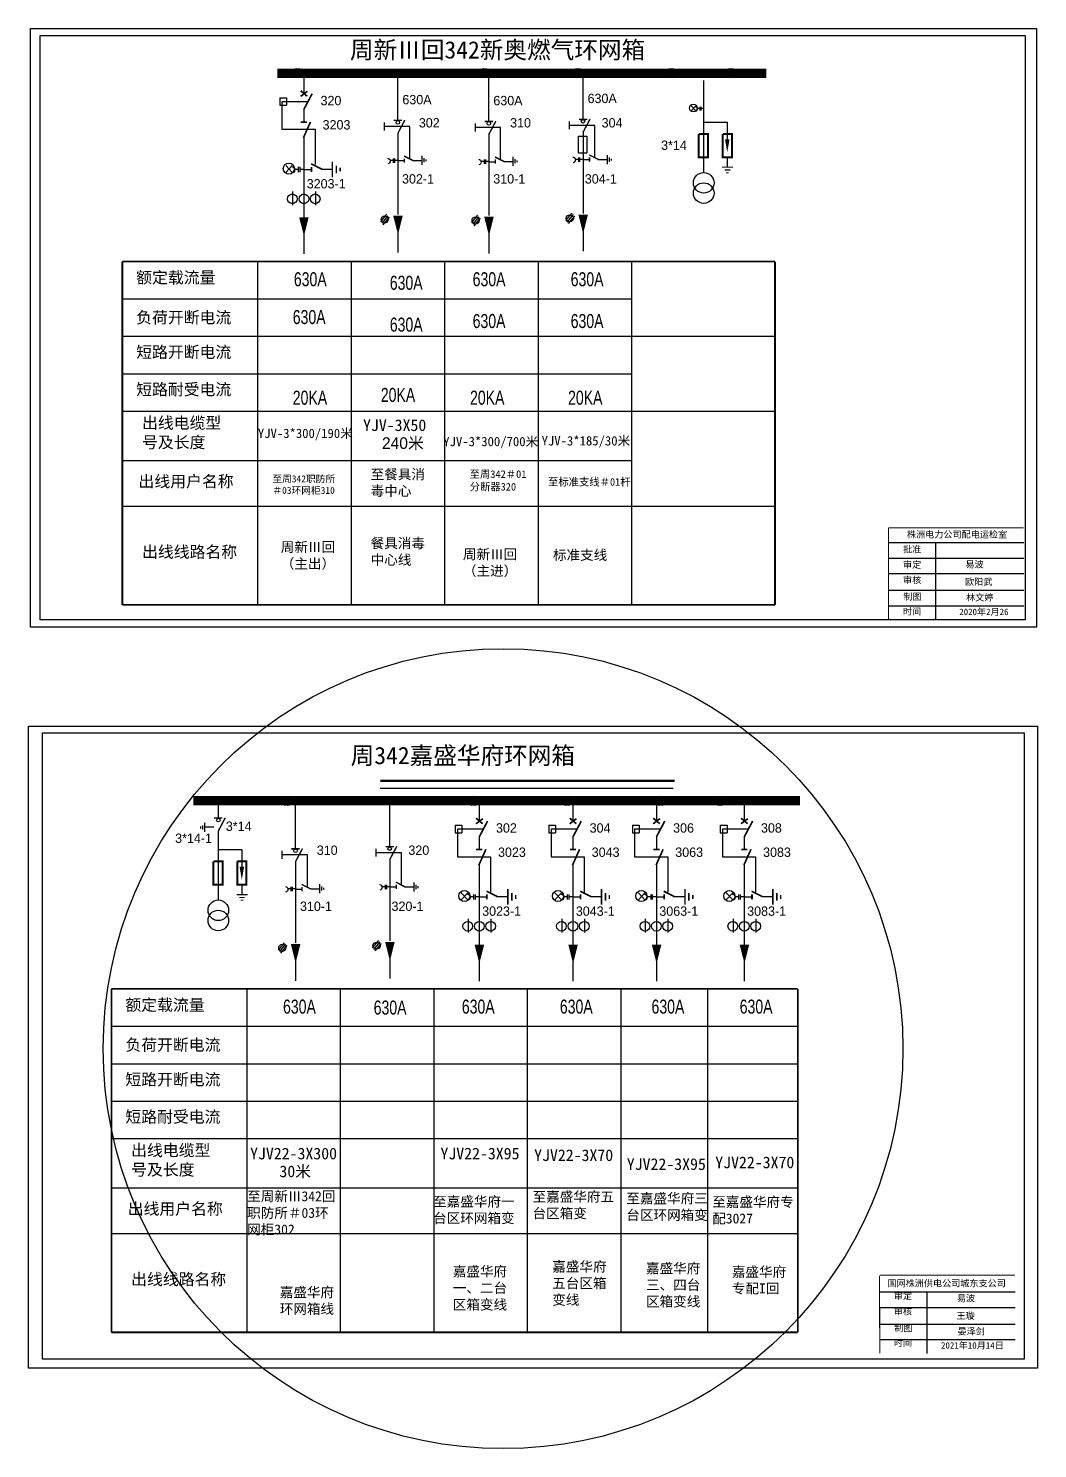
# Model space of a CAD drawing. Extents: x 21 to 683, y -296 to -23.
# Drawn here: x 193.2 to 363, y -288.5 to -49.7 of the extents above; entities that cross this region are included whole.
import ezdxf

# ---------------------------------------------------------------- set-up
doc = ezdxf.new("R2010")
doc.units = 0
doc.header["$LTSCALE"] = 0.774411
doc.linetypes.add('ACAD_ISO02W100', pattern=[15, 12, -3])
doc.layers.get('0').update_dxf_attribs({"linetype": 'CONTINUOUS'})
doc.layers.add('1', color=7, linetype='CONTINUOUS')
doc.styles.add('hztxt_txtstyle_0.00_0_0', font='')
doc.styles.add('hztxt_txtstyle_1.57_0_0', font='', dxfattribs={"height": 1.57248, "bigfont": 'hztxt.shx'})
doc.styles.add('hztxt_txtstyle_2.36_0_0', font='', dxfattribs={"height": 2.35872, "bigfont": 'hztxt.shx'})
doc.styles.get('hztxt_txtstyle_0.00_0_0').set_extended_font_data('SimSun')
doc.styles.get('hztxt_txtstyle_1.57_0_0').set_extended_font_data('hztxt')
doc.styles.get('hztxt_txtstyle_2.36_0_0').set_extended_font_data('hztxt')

# ---------------------------------------------------------------- blocks, each defined once
blk = doc.blocks.new('JD')
for points in [[(-2, 0.2), (-2, -0.2), (2, 0.2), (2, -0.2)], [(1, -1.2), (1, -0.8), (-1, -1.2), (-1, -0.8)], [(-0.5, -1.8), (-0.5, -2.2), (0.5, -1.8), (0.5, -2.2)]]:
    blk.add_trace(points)

msp = doc.modelspace()

# ---------------------------------------------------------------- linework, layer by layer
for p, q in [((239.54, -57.2), (239.54, -60.67)), ((255.32, -57.83), (255.32, -65.11)), ((270.62, -58), (270.62, -65.28)), ((286.47, -57.64), (286.47, -64.92)), ((306.79, -58.43), (306.79, -73.98)), ((235.51, -61.33), (235.51, -62.59)), ((235.51, -61.33), (236.64, -61.33)), ((240.1, -61.98), (235.87, -61.98)), ((235.87, -61.98), (235.87, -66.63)), ((236.64, -61.33), (236.64, -62.59)), ((235.51, -62.59), (236.64, -62.59)), ((239.54, -63.25), (239.54, -65.37)), ((235.87, -66.63), (241.46, -66.63)), ((241.46, -66.63), (241.46, -72.57)), ((306.77, -65.42), (310.78, -65.42)), ((310.78, -65.42), (310.78, -68.35)), ((239.54, -67.71), (239.54, -81.51)), ((255.36, -67.26), (255.36, -80.95)), ((270.67, -67.42), (270.67, -81.12)), ((286.52, -67.06), (286.52, -80.76)), ((310.78, -71.42), (310.78, -72.94)), ((239.54, -73.38), (240.84, -73.38)), ((242.55, -73.34), (244.33, -73.34)), ((255.36, -71.9), (256.45, -71.9)), ((257.87, -71.87), (259.36, -71.87)), ((270.67, -72.07), (271.76, -72.07)), ((273.18, -72.04), (274.66, -72.04)), ((286.52, -71.71), (287.61, -71.71)), ((289.03, -71.68), (290.51, -71.68)), ((237.66, -77.06), (237.66, -79.37)), ((241.5, -77.06), (241.5, -79.37)), ((253.47, -80.92), (252.42, -82.17)), ((253.7, -81.16), (252.65, -82.41)), ((268.77, -81.09), (267.73, -82.33)), ((284.62, -80.73), (283.58, -81.97)), ((284.85, -80.97), (283.81, -82.22)), ((239.55, -83.37), (239.55, -87.57)), ((253.9, -81.42), (252.86, -82.67)), ((255.36, -81.75), (255.36, -87.32)), ((269, -81.33), (267.96, -82.58)), ((269.21, -81.59), (268.16, -82.84)), ((270.66, -81.91), (270.66, -87.49)), ((285.06, -81.23), (284.02, -82.48)), ((286.52, -81.55), (286.52, -87.13)), ((231.78, -88.86), (231.78, -146.61)), ((231.78, -88.86), (231.78, -146.61)), ((247.51, -88.86), (247.51, -146.61)), ((263.23, -88.86), (263.23, -146.61)), ((278.96, -88.86), (278.96, -107.74)), ((294.68, -88.86), (294.68, -146.61)), ((278.96, -107.74), (278.96, -146.61)), ((225.13, -180.24), (225.13, -182.44)), ((238.1, -180.32), (238.1, -187.6)), ((253.96, -179.96), (253.96, -187.24)), ((269.05, -179.52), (269.05, -182.99)), ((284.81, -179.52), (284.81, -182.99)), ((298.85, -179.52), (298.85, -182.99)), ((313.63, -179.52), (313.63, -182.99)), ((265.02, -183.65), (265.02, -184.91)), ((265.02, -183.65), (266.15, -183.65)), ((266.15, -183.65), (266.15, -184.91)), ((280.78, -183.65), (280.78, -184.91)), ((280.78, -183.65), (281.91, -183.65)), ((281.91, -183.65), (281.91, -184.91)), ((294.83, -183.65), (294.83, -184.91)), ((294.83, -183.65), (295.96, -183.65)), ((295.96, -183.65), (295.96, -184.91)), ((309.61, -183.65), (309.61, -184.91)), ((309.61, -183.65), (310.74, -183.65)), ((310.74, -183.65), (310.74, -184.91)), ((224.42, -183.99), (222.94, -183.99)), ((225.13, -184.63), (225.13, -196.3)), ((265.02, -184.91), (266.15, -184.91)), ((269.62, -184.31), (265.38, -184.31)), ((265.38, -184.31), (265.38, -188.95)), ((269.05, -185.57), (269.05, -187.69)), ((280.78, -184.91), (281.91, -184.91)), ((285.37, -184.31), (281.14, -184.31)), ((281.14, -184.31), (281.14, -188.95)), ((284.81, -185.57), (284.81, -187.69)), ((294.83, -184.91), (295.96, -184.91)), ((299.42, -184.31), (295.19, -184.31)), ((295.19, -184.31), (295.19, -188.95)), ((298.85, -185.57), (298.85, -187.69)), ((309.61, -184.91), (310.74, -184.91)), ((314.2, -184.31), (309.97, -184.31)), ((309.97, -184.31), (309.97, -188.95)), ((313.63, -185.57), (313.63, -187.69)), ((225.11, -187.74), (229.12, -187.74)), ((229.12, -187.74), (229.12, -190.67)), ((238.15, -189.74), (238.15, -203.44)), ((254, -189.38), (254, -203.08)), ((265.38, -188.95), (270.97, -188.95)), ((269.05, -190.03), (269.05, -203.84)), ((270.97, -188.95), (270.97, -194.89)), ((281.14, -188.95), (286.72, -188.95)), ((284.81, -190.03), (284.81, -203.84)), ((286.72, -188.95), (286.72, -194.89)), ((295.19, -188.95), (300.77, -188.95)), ((298.85, -190.03), (298.85, -203.84)), ((300.77, -188.95), (300.77, -194.89)), ((309.97, -188.95), (315.55, -188.95)), ((313.63, -190.03), (313.63, -203.84)), ((315.55, -188.95), (315.55, -194.89)), ((229.12, -193.74), (229.12, -195.26)), ((238.15, -194.39), (239.24, -194.39)), ((240.66, -194.36), (242.14, -194.36)), ((254, -194.03), (255.09, -194.03)), ((256.51, -194), (258, -194)), ((269.05, -195.7), (270.36, -195.7)), ((272.06, -195.66), (273.84, -195.66)), ((284.81, -195.7), (286.11, -195.7)), ((287.82, -195.66), (289.6, -195.66)), ((298.85, -195.7), (300.16, -195.7)), ((301.86, -195.66), (303.64, -195.66)), ((313.63, -195.7), (314.94, -195.7)), ((316.64, -195.66), (318.42, -195.66)), ((267.17, -199.38), (267.17, -201.69)), ((271.01, -199.38), (271.01, -201.69)), ((282.93, -199.38), (282.93, -201.69)), ((286.77, -199.38), (286.77, -201.69)), ((296.98, -199.38), (296.98, -201.69)), ((300.81, -199.38), (300.81, -201.69)), ((311.76, -199.38), (311.76, -201.69)), ((315.59, -199.38), (315.59, -201.69)), ((236.25, -203.41), (235.21, -204.65)), ((236.48, -203.65), (235.44, -204.9)), ((236.69, -203.91), (235.65, -205.16)), ((238.15, -204.23), (238.15, -209.81)), ((252.1, -203.05), (251.06, -204.29)), ((252.34, -203.29), (251.29, -204.54)), ((252.54, -203.55), (251.5, -204.8)), ((254, -203.87), (254, -209.45)), ((269.06, -205.69), (269.06, -209.89)), ((284.81, -205.69), (284.81, -209.89)), ((298.86, -205.69), (298.86, -209.89)), ((313.64, -205.69), (313.64, -209.89)), ((229.96, -211.18), (229.96, -268.93)), ((229.96, -211.18), (229.96, -268.93)), ((245.68, -211.18), (245.68, -268.93)), ((261.41, -211.18), (261.41, -268.93)), ((277.13, -211.18), (277.13, -230.06)), ((292.86, -211.18), (292.86, -268.93)), ((307.45, -211.18), (307.45, -268.93)), ((277.13, -230.06), (277.13, -268.93))]:
    msp.add_line(p, q)
at = {"linetype": 'Continuous'}
for p, q in [((304.71, -62.7), (305.47, -63.51)), ((305.47, -62.7), (304.71, -63.51)), ((259.4, -71.1), (259.4, -72.59)), ((259.74, -71.49), (259.74, -72.18)), ((274.7, -71.27), (274.7, -72.76)), ((290.55, -70.99), (290.55, -72.49)), ((290.9, -71.38), (290.9, -72.07)), ((291.25, -71.58), (291.25, -71.9)), ((237.61, -72.73), (236.53, -73.9)), ((236.53, -72.73), (237.61, -73.9)), ((260.09, -71.68), (260.09, -72)), ((275.05, -71.65), (275.05, -72.34)), ((275.39, -71.85), (275.39, -72.17)), ((209.02, -95.15), (294.55, -95.15)), ((209.02, -101.44), (318.8, -101.44)), ((209.02, -107.73), (294.65, -107.73)), ((209.02, -114.02), (318.8, -114.02)), ((209.02, -122.31), (294.55, -122.31)), ((209.02, -129.98), (318.8, -129.98)), ((337.9, -136.14), (360.65, -136.14)), ((345.8, -136.14), (345.8, -149.07)), ((337.9, -138.73), (360.65, -138.73)), ((337.9, -141.32), (360.65, -141.32)), ((337.9, -144.15), (360.65, -144.15)), ((337.9, -146.74), (360.65, -146.74)), ((222.21, -184.18), (222.21, -183.86)), ((222.56, -184.38), (222.56, -183.69)), ((222.9, -184.76), (222.9, -183.27)), ((258.04, -193.31), (258.04, -194.81)), ((242.18, -193.59), (242.18, -195.08)), ((242.53, -193.97), (242.53, -194.66)), ((242.88, -194.17), (242.88, -194.49)), ((258.38, -193.7), (258.38, -194.39)), ((258.73, -193.9), (258.73, -194.22)), ((267.12, -195.05), (266.04, -196.22)), ((266.04, -195.05), (267.12, -196.22)), ((282.88, -195.05), (281.79, -196.22)), ((281.79, -195.05), (282.88, -196.22)), ((296.93, -195.05), (295.84, -196.22)), ((295.84, -195.05), (296.93, -196.22)), ((311.71, -195.05), (310.62, -196.22)), ((310.62, -195.05), (311.71, -196.22)), ((207.19, -217.47), (322.64, -217.47)), ((207.19, -223.76), (322.64, -223.76)), ((207.19, -230.05), (322.64, -230.05)), ((207.19, -236.34), (322.64, -236.34)), ((207.19, -244.63), (322.64, -244.63)), ((207.19, -252.3), (322.64, -252.3)), ((336.46, -262.15), (359.21, -262.15)), ((344.36, -262.21), (344.35, -272.48)), ((336.46, -264.74), (359.21, -264.74)), ((336.46, -267.56), (359.21, -267.56)), ((336.46, -270.15), (359.21, -270.15))]:
    msp.add_line(p, q, dxfattribs=at)
for points in [[(193.57, -49.66), (362.82, -49.66), (362.82, -150.36), (193.57, -150.36)], [(195.2, -50.84), (360.89, -50.84), (360.89, -149.11), (195.2, -149.11)], [(285.77, -67.78), (287.18, -67.78), (287.18, -70.63), (285.77, -70.63)]]:
    msp.add_lwpolyline(points, close=True, dxfattribs=at)
for points, const_width in [([(235.07, -57.2), (317.37, -57.2)], 1.57), ([(239, -61.1), (240.15, -60.23)], 0.283), ([(239.01, -60.15), (240.12, -61.07)], 0.283), ([(239.54, -63.32), (240.95, -60.64)], 0.283), ([(239.03, -65.44), (240.08, -65.44)], 0.283), ([(239.48, -68.05), (240.67, -65.38)], 0.283), ([(254.67, -65.14), (256.06, -65.14)], 0.236), ([(255.36, -67.32), (256.54, -65.08)], 0.236), ([(269.97, -65.31), (271.36, -65.31)], 0.236), ([(270.67, -67.48), (271.85, -65.25)], 0.236), ([(285.83, -64.95), (287.22, -64.95)], 0.236), ([(286.52, -67.12), (287.7, -64.89)], 0.236), ([(305.99, -67.42), (305.99, -71.33), (307.55, -71.33), (307.55, -67.42), (306.04, -67.42)], 0.33), ([(310, -67.42), (310, -71.33), (311.56, -71.33), (311.56, -67.42), (310.05, -67.42)], 0.33), ([(256.39, -71.11), (257.97, -71.9)], 0.236), ([(256.45, -71.54), (256.45, -72.26)], 0.236), ([(271.7, -71.28), (273.27, -72.07)], 0.236), ([(271.76, -71.7), (271.76, -72.43)], 0.236), ([(287.55, -70.92), (289.12, -71.71)], 0.236), ([(287.61, -71.34), (287.61, -72.07)], 0.236), ([(240.77, -72.43), (242.66, -73.38)], 0.283), ([(240.84, -72.94), (240.84, -73.81)], 0.283), ([(252.4, -176.2), (301.93, -176.2)], 0.393), ([(220.99, -179.52), (323.03, -179.52)], 1.57), ([(224.46, -182.46), (225.85, -182.46)], 0.236), ([(225.16, -184.63), (226.34, -182.4)], 0.236), ([(268.51, -183.42), (269.66, -182.55)], 0.283), ([(268.52, -182.47), (269.63, -183.4)], 0.283), ([(269.05, -185.64), (270.46, -182.96)], 0.283), ([(284.27, -183.42), (285.42, -182.55)], 0.283), ([(284.28, -182.47), (285.39, -183.4)], 0.283), ([(284.81, -185.64), (286.22, -182.96)], 0.283), ([(298.31, -183.42), (299.46, -182.55)], 0.283), ([(298.32, -182.47), (299.43, -183.4)], 0.283), ([(298.85, -185.64), (300.27, -182.96)], 0.283), ([(313.09, -183.42), (314.24, -182.55)], 0.283), ([(313.1, -182.47), (314.21, -183.4)], 0.283), ([(313.63, -185.64), (315.05, -182.96)], 0.283), ([(237.46, -187.63), (238.85, -187.63)], 0.236), ([(238.15, -189.8), (239.33, -187.57)], 0.236), ([(253.31, -187.27), (254.7, -187.27)], 0.236), ([(254, -189.44), (255.18, -187.21)], 0.236), ([(268.54, -187.76), (269.59, -187.76)], 0.283), ([(268.99, -190.37), (270.18, -187.7)], 0.283), ([(284.3, -187.76), (285.35, -187.76)], 0.283), ([(284.75, -190.37), (285.94, -187.7)], 0.283), ([(298.35, -187.76), (299.39, -187.76)], 0.283), ([(298.8, -190.37), (299.99, -187.7)], 0.283), ([(313.13, -187.76), (314.17, -187.76)], 0.283), ([(313.58, -190.37), (314.77, -187.7)], 0.283), ([(224.33, -189.74), (224.33, -193.65), (225.89, -193.65), (225.89, -189.74), (224.38, -189.74)], 0.33), ([(228.34, -189.74), (228.34, -193.65), (229.9, -193.65), (229.9, -189.74), (228.39, -189.74)], 0.33), ([(255.03, -193.24), (256.6, -194.03)], 0.236), ([(239.18, -193.6), (240.75, -194.39)], 0.236), ([(239.24, -194.02), (239.24, -194.75)], 0.236), ([(255.09, -193.66), (255.09, -194.39)], 0.236), ([(270.28, -194.75), (272.17, -195.7)], 0.283), ([(270.36, -195.26), (270.36, -196.13)], 0.283), ([(286.04, -194.75), (287.93, -195.7)], 0.283), ([(286.11, -195.26), (286.11, -196.13)], 0.283), ([(300.09, -194.75), (301.97, -195.7)], 0.283), ([(300.16, -195.26), (300.16, -196.13)], 0.283), ([(314.87, -194.75), (316.75, -195.7)], 0.283), ([(314.94, -195.26), (314.94, -196.13)], 0.283)]:
    msp.add_lwpolyline(points, dxfattribs=dict(const_width=const_width))
for points in [[(253.04, -65.5), (253.04, -66.81)], [(268.35, -65.66), (268.35, -66.98)], [(284.2, -65.31), (284.2, -66.62)], [(254.57, -71.56), (254.57, -72.27)], [(254.79, -71.56), (254.79, -72.27)], [(285.73, -71.36), (285.73, -72.08)], [(285.95, -71.36), (285.95, -72.08)], [(238.59, -73.36), (237.99, -73.36)], [(238.59, -72.96), (238.59, -73.82)], [(238.85, -72.96), (238.85, -73.82)], [(239.54, -73.36), (238.85, -73.36)], [(254.57, -71.89), (254.08, -71.89)], [(255.36, -71.89), (254.79, -71.89)], [(269.87, -72.05), (269.38, -72.05)], [(269.87, -71.72), (269.87, -72.44)], [(270.09, -71.72), (270.09, -72.44)], [(270.67, -72.05), (270.09, -72.05)], [(285.73, -71.69), (285.23, -71.69)], [(286.52, -71.69), (285.95, -71.69)], [(252.4, -177.41), (301.69, -177.41)], [(235.83, -187.98), (235.83, -189.3)], [(251.68, -187.63), (251.68, -188.94)], [(237.36, -194.37), (236.86, -194.37)], [(237.36, -194.04), (237.36, -194.76)], [(237.58, -194.04), (237.58, -194.76)], [(238.15, -194.37), (237.58, -194.37)], [(253.21, -194.01), (252.71, -194.01)], [(253.21, -193.68), (253.21, -194.4)], [(253.43, -193.68), (253.43, -194.4)], [(254, -194.01), (253.43, -194.01)], [(268.1, -195.68), (267.5, -195.68)], [(268.1, -195.28), (268.1, -196.15)], [(268.36, -195.28), (268.36, -196.15)], [(269.05, -195.68), (268.36, -195.68)], [(283.85, -195.68), (283.26, -195.68)], [(283.85, -195.28), (283.85, -196.15)], [(284.12, -195.28), (284.12, -196.15)], [(284.8, -195.68), (284.12, -195.68)], [(297.9, -195.68), (297.31, -195.68)], [(297.9, -195.28), (297.9, -196.15)], [(298.17, -195.28), (298.17, -196.15)], [(298.85, -195.68), (298.17, -195.68)], [(312.68, -195.68), (312.09, -195.68)], [(312.68, -195.28), (312.68, -196.15)], [(312.95, -195.28), (312.95, -196.15)], [(313.63, -195.68), (312.95, -195.68)]]:
    msp.add_lwpolyline(points)
at = {"linetype": 'ACAD_ISO02W100'}
for points in [[(257.36, -71.53), (257.36, -66.16), (253.04, -66.16)], [(272.66, -71.7), (272.66, -66.32), (268.35, -66.32)], [(288.51, -71.34), (288.51, -65.96), (284.2, -65.96)], [(240.14, -194.02), (240.14, -188.64), (235.83, -188.64)], [(255.99, -193.66), (255.99, -188.28), (251.68, -188.28)]]:
    msp.add_lwpolyline(points, dxfattribs=at)
for points, format in [([(310.78, -68.3, 0.771, 0, 0), (310.78, -70.5, 0, 0, 0)], "xyseb"), ([(253.65, -71.48, -0.877934), (253.67, -72.44)], "xyb"), ([(284.81, -71.29, -0.877934), (284.83, -72.25)], "xyb"), ([(237.48, -72.88, -0.877934), (237.5, -74.02)], "xyb"), ([(268.95, -71.65, -0.877934), (268.97, -72.61)], "xyb"), ([(239.57, -81.41, 1.61, 0, 0), (239.57, -84.6, 0, 0, 0)], "xyseb"), ([(255.39, -81.16, 1.61, 0, 0), (255.39, -84.35, 0, 0, 0)], "xyseb"), ([(270.69, -81.32, 1.61, 0, 0), (270.69, -84.52, 0, 0, 0)], "xyseb"), ([(286.54, -80.96, 1.61, 0, 0), (286.54, -84.16, 0, 0, 0)], "xyseb"), ([(229.12, -190.62, 0.771, 0, 0), (229.12, -192.82, 0, 0, 0)], "xyseb"), ([(236.44, -193.97, -0.877934), (236.46, -194.93)], "xyb"), ([(252.29, -193.61, -0.877934), (252.31, -194.57)], "xyb"), ([(266.99, -195.2, -0.877934), (267.02, -196.34)], "xyb"), ([(282.75, -195.2, -0.877934), (282.77, -196.34)], "xyb"), ([(296.8, -195.2, -0.877934), (296.82, -196.34)], "xyb"), ([(311.58, -195.2, -0.877934), (311.6, -196.34)], "xyb"), ([(238.17, -203.64, 1.61, 0, 0), (238.17, -206.84, 0, 0, 0)], "xyseb"), ([(254.03, -203.28, 1.61, 0, 0), (254.03, -206.48, 0, 0, 0)], "xyseb"), ([(269.08, -203.73, 1.61, 0, 0), (269.08, -206.92, 0, 0, 0)], "xyseb"), ([(284.84, -203.73, 1.61, 0, 0), (284.84, -206.92, 0, 0, 0)], "xyseb"), ([(298.89, -203.73, 1.61, 0, 0), (298.89, -206.92, 0, 0, 0)], "xyseb"), ([(313.67, -203.73, 1.61, 0, 0), (313.67, -206.92, 0, 0, 0)], "xyseb")]:
    msp.add_lwpolyline(points, format=format)
at = {"linetype": 'Continuous'}
for points, const_width in [([(231.78, -88.86), (209.02, -88.86)], 0.302), ([(209.02, -88.86), (209.02, -146.61)], 0.302), ([(318.8, -88.86), (231.78, -88.86)], 0.302), ([(318.8, -146.61), (318.8, -88.86)], 0.302), ([(337.9, -133.66), (337.89, -149.03)], 0.182), ([(337.9, -133.66), (360.65, -133.66)], 0.182), ([(209.02, -146.61), (318.8, -146.61)], 0.302), ([(229.96, -211.18), (207.19, -211.18)], 0.302), ([(207.19, -211.18), (207.19, -268.93)], 0.302), ([(322.64, -211.18), (229.96, -211.18)], 0.302), ([(322.64, -268.93), (322.64, -211.18)], 0.302), ([(336.39, -259.4), (336.44, -272.44)], 0.182), ([(336.46, -259.31), (359.21, -259.31)], 0.182), ([(207.19, -268.93), (322.64, -268.93)], 0.302)]:
    msp.add_lwpolyline(points, dxfattribs=dict(at, const_width=const_width))
at = {"color": 0, "linetype": 'Continuous'}
for points in [[(193.22, -166.99), (362.99, -166.99), (362.99, -274.98), (193.22, -274.98)], [(195.6, -168.14), (360.75, -168.14), (360.75, -273.42), (195.6, -273.42)]]:
    msp.add_lwpolyline(points, close=True, dxfattribs=at)
for centre, radius in [((238.23, -57.21), 0.783), ((238.72, -57.21), 0.783), ((269.68, -57.21), 0.783), ((270.16, -57.21), 0.783), ((285.4, -57.21), 0.783), ((285.89, -57.21), 0.783), ((301.13, -57.21), 0.783), ((301.61, -57.21), 0.783), ((311.13, -57.21), 0.783), ((311.62, -57.21), 0.783), ((255.36, -65.47), 0.302), ((270.67, -65.64), 0.302), ((286.52, -65.28), 0.302), ((306.82, -75.63), 1.73), ((306.82, -77.36), 1.73), ((237.62, -78.32), 0.817), ((239.56, -78.32), 0.817), ((241.46, -78.32), 0.817), ((253.14, -81.8), 0.596), ((284.29, -81.6), 0.596), ((268.44, -81.96), 0.596), ((236.41, -179.53), 0.783), ((236.89, -179.53), 0.783), ((267.86, -179.53), 0.783), ((268.34, -179.53), 0.783), ((283.58, -179.53), 0.783), ((284.07, -179.53), 0.783), ((299.31, -179.53), 0.783), ((299.79, -179.53), 0.783), ((309.31, -179.53), 0.783), ((309.8, -179.53), 0.783), ((225.16, -182.79), 0.302), ((238.15, -187.96), 0.302), ((254, -187.6), 0.302), ((225.16, -197.96), 1.73), ((225.16, -199.68), 1.73), ((267.13, -200.64), 0.817), ((269.07, -200.64), 0.817), ((270.97, -200.64), 0.817), ((282.89, -200.64), 0.817), ((284.83, -200.64), 0.817), ((286.72, -200.64), 0.817), ((296.94, -200.64), 0.817), ((298.87, -200.64), 0.817), ((300.77, -200.64), 0.817), ((311.72, -200.64), 0.817), ((313.65, -200.64), 0.817), ((315.55, -200.64), 0.817), ((235.92, -204.28), 0.596), ((251.78, -203.92), 0.596)]:
    msp.add_circle(centre, radius)
at = {"linetype": 'Continuous'}
for centre, radius in [((305.06, -63.05), 0.653), ((237.03, -73.23), 0.933), ((266.54, -195.55), 0.933), ((282.3, -195.55), 0.933), ((296.34, -195.55), 0.933), ((311.12, -195.55), 0.933)]:
    msp.add_circle(centre, radius, dxfattribs=at)
at = {"color": 1, "linetype": 'Continuous'}
msp.add_circle((273.07, -221.23), 67.26, dxfattribs=at)
at = {"layer": '1'}
for points in [[(305.37, -62.79, -0.877934), (305.39, -63.59)], [(305.38, -62.8, -0.877934), (305.39, -63.6)], [(237.48, -72.86, -0.877934), (237.5, -74.01)], [(266.99, -195.18, -0.877934), (267.01, -196.33)], [(282.75, -195.18, -0.877934), (282.77, -196.33)], [(296.79, -195.18, -0.877934), (296.82, -196.33)], [(311.57, -195.18, -0.877934), (311.6, -196.33)]]:
    msp.add_lwpolyline(points, format="xyb", dxfattribs=at)
for points in [[(306.15, -63.14), (305.73, -63.14)], [(306.15, -62.86), (306.15, -63.46)], [(306.33, -62.86), (306.33, -63.46)], [(306.81, -63.14), (306.33, -63.14)]]:
    msp.add_lwpolyline(points, dxfattribs=at)

# ---------------------------------------------------------------- block references
at = {"xscale": 0.6604415997862816, "yscale": 0.6604415997862816, "zscale": 0.6604416, "rotation": 90}
for p in [(244.35, -73.39), (273.86, -195.71), (289.62, -195.71), (303.67, -195.71), (318.45, -195.71)]:
    msp.add_blockref('JD', p, dxfattribs=at)
at = {"xscale": 0.4623091199900955, "yscale": 0.4623091202229261, "zscale": 0.4623091199999998}
for p in [(310.81, -73.01), (229.15, -195.33)]:
    msp.add_blockref('JD', p, dxfattribs=at)

# ---------------------------------------------------------------- texts
at = {"style": 'hztxt_txtstyle_1.57_0_0'}
for s, p in [('320', (242.36, -62.58)), ('630A', (256.13, -62.42)), ('630A', (271.43, -62.58)), ('630A', (287.28, -62.22)), ('3203', (242.71, -66.66)), ('302', (258.9, -66.32)), ('310', (274.25, -66.32)), ('304', (289.65, -66.32)), ('3*14', (299.65, -70.09)), ('3203-1', (240.04, -76.57)), ('302-1', (256.07, -75.75)), ('310-1', (271.42, -75.75)), ('304-1', (286.82, -75.75)), ('3*14', (226.43, -184.61)), ('302', (271.87, -184.9)), ('304', (287.63, -184.9)), ('306', (301.67, -184.9)), ('308', (316.45, -184.9)), ('3*14-1', (217.9, -186.63)), ('310', (241.73, -188.64)), ('320', (257.14, -188.64)), ('3023', (272.22, -188.98)), ('3043', (287.98, -188.98)), ('3063', (302.03, -188.98)), ('3083', (316.81, -188.98)), ('310-1', (238.9, -198.07)), ('320-1', (254.3, -198.07)), ('3023-1', (269.55, -198.89)), ('3043-1', (285.31, -198.89)), ('3063-1', (299.35, -198.89)), ('3083-1', (314.13, -198.89))]:
    msp.add_text(s, height=1.572, dxfattribs=at).set_placement(p)
at = {"style": 'hztxt_txtstyle_2.36_0_0', "width": 0.75}
for s, p in [('630A', (237.87, -93.02)), ('630A', (267.95, -93.02)), ('630A', (284.44, -93.02)), ('630A', (254.01, -93.62)), ('630A', (237.69, -99.38)), ('630A', (267.95, -100.05)), ('630A', (284.44, -100.05)), ('630A', (254.01, -100.65)), ('20KA', (237.69, -112.94)), ('20KA', (252.5, -112.47)), ('20KA', (267.51, -112.94)), ('20KA', (284, -112.94)), ('630A', (236.05, -215.34)), ('630A', (251.3, -215.5)), ('630A', (266.13, -215.34)), ('630A', (282.62, -215.34)), ('630A', (298.04, -215.34)), ('630A', (312.87, -215.34))]:
    msp.add_text(s, height=2.359, dxfattribs=at).set_placement(p)
at = {"attachment_point": 1, "style": 'hztxt_txtstyle_0.00_0_0'}
for s, insert, char_height, width in [('周新Ⅲ回{\\fKaiTi_GB2312|b0|i0|c134|p49;342}新奥燃气环网箱', (247.31, -51.81), 2.9131, 266.0196), ('{\\f\uffbfﾬￌﾣﾤ_GB2312|b0|i0|c134|p49;额定载流量}', (211.35, -90.57), 1.9545, 80.8358), ('{\\f\uffbfﾬￌﾣﾤ_GB2312|b0|i0|c134|p49;负荷开断电流}', (211.35, -97.29), 1.9545, 80.8358), ('{\\f\uffbfﾬￌﾣﾤ_GB2312|b0|i0|c134|p49;短路开断电流}', (211.35, -103.11), 1.9545, 80.8358), ('{\\f\uffbfﾬￌﾣﾤ_GB2312|b0|i0|c134|p49;短路耐受电流}', (211.35, -109.39), 1.9545, 80.8358), ('{\\f\uffbfﾬￌﾣﾤ_GB2312|b0|i0|c134|p49;出线电缆型号及长度}', (212.33, -115.02), 1.9545, 13.5561), ('\\A1;YJV-3*300/190米', (231.82, -116.97), 1.5656, 64.7514), ('YJV-3X50', (249.51, -115.41), 1.955, 80.8358), ('{\\f\uffbfﾬￌﾣﾤ_GB2312|b0|i0|c134|p49;240米}', (252.7, -118.42), 1.9545, 80.8358), ('\\A1;YJV-3*300/700米', (263.01, -118.35), 1.5656, 64.7514), ('\\A1;YJV-3*185/30米', (279.55, -118.23), 1.5656, 64.7514), ('{\\f\uffbfﾬￌﾣﾤ_GB2312|b0|i0|c134|p49;至餐具消毒中心}', (250.79, -123.81), 1.6752, 10.9873), ('{\\fFangSong|b0|i0|c134|p49;至周342＃01分断器320}', (267.45, -123.98), 1.2732, 11.1173), ('{\\f\uffbfﾬￌﾣﾤ_GB2312|b0|i0|c134|p49;出线用户名称}', (211.74, -124.86), 1.9545, 19.2839), ('至周342职防所＃03环网柜310', (234.26, -124.82), 1.1671, 11.2189), ('至标准支线＃01杆', (280.63, -125.29), 1.273, 17.3278), ('周新Ⅲ回（主出）', (235.67, -136.03), 1.675, 10.9873), ('{\\f\uffbfﾬￌﾣﾤ_GB2312|b0|i0|c134|p49;餐具消毒中心线}', (250.79, -135.39), 1.6752, 9.2485), ('{\\f\uffbfﾬￌﾣﾤ_GB2312|b0|i0|c134|p49;出线线路名称}', (212.33, -136.71), 1.9545, 19.2839), ('周新Ⅲ回（主进）', (266.31, -137.25), 1.675, 10.9873), ('{\\f\uffbfﾬￌﾣﾤ_GB2312|b0|i0|c134|p49;标准支线}', (281.45, -137.37), 1.6752, 10.9873), ('至{\\fKaiTi_GB2312|b0|i0|c134|p49;周新Ⅲ342回职防所＃03环网柜302}', (230.02, -245.21), 1.6752, 15.7205)]:
    msp.add_mtext(s, dxfattribs=dict(at, insert=insert, char_height=char_height, width=width))
at = {"linetype": 'Continuous', "attachment_point": 1, "style": 'hztxt_txtstyle_0.00_0_0'}
for s, insert, char_height, width in [('{\\fSimSun|b0|i0|c134|p2;株洲电力公司配电运检室}', (341.01, -134.21), 1.0944, 29.9201), ('{\\fKaiTi_GB2312|b0|i0|c134|p49;批准}', (340.35, -136.71), 1.0944, 8.5588), ('\\f\uffbfﾬￌﾣﾤ_GB2312|b0|i0|c134|p49;审定', (340.35, -139.3), 1.0944, 8.5588), ('易波', (350.85, -139.25), 1.094, 8.5588), ('\\f\uffbfﾬￌﾣﾤ_GB2312|b0|i0|c134|p49;审核', (340.35, -141.88), 1.0944, 8.5588), ('欧阳武', (350.79, -142.18), 1.094, 8.5588), ('\\f\uffbfﾬￌﾣﾤ_GB2312|b0|i0|c134|p49;制图', (340.4, -144.66), 1.0944, 8.5588), ('林文婷', (350.96, -144.82), 1.094, 8.5588), ('\\f\uffbfﾬￌﾣﾤ_GB2312|b0|i0|c134|p49;时间', (340.35, -147.17), 1.0944, 8.5588), ('2020年2月26', (349.81, -147.23), 1.094, 8.5588), ('国网株洲供电公司城东支公司', (337.73, -260.14), 1.0944, 29.9201), ('\\f\uffbfﾬￌﾣﾤ_GB2312|b0|i0|c134|p49;审定', (338.8, -262.29), 1.0944, 8.5588), ('易波', (349.41, -262.66), 1.094, 8.5588), ('\\f\uffbfﾬￌﾣﾤ_GB2312|b0|i0|c134|p49;审核', (338.8, -264.87), 1.0944, 8.5588), ('王璇', (349.35, -265.6), 1.094, 8.5588), ('\\f\uffbfﾬￌﾣﾤ_GB2312|b0|i0|c134|p49;制图', (338.86, -267.65), 1.0944, 8.5588), ('晏泽剑', (349.51, -268.23), 1.094, 8.5588), ('\\f\uffbfﾬￌﾣﾤ_GB2312|b0|i0|c134|p49;时间', (338.8, -270.16), 1.0944, 8.5588), ('2021年10月14日', (346.74, -270.59), 1.0944, 11.0234)]:
    msp.add_mtext(s, dxfattribs=dict(at, insert=insert, char_height=char_height, width=width))
at = {"color": 7, "insert": (247.43, -170.47), "char_height": 2.9131, "width": 266.0196, "attachment_point": 1, "style": 'hztxt_txtstyle_0.00_0_0'}
msp.add_mtext('{\\C256;周342嘉盛华府环网箱}', dxfattribs=at)
at = {"color": 0, "attachment_point": 1, "style": 'hztxt_txtstyle_0.00_0_0'}
for s, insert, char_height, width in [('{\\f\uffbfﾬￌﾣﾤ_GB2312|b0|i0|c134|p49;额定载流量}', (209.53, -212.89), 1.9545, 80.8358), ('{\\f\uffbfﾬￌﾣﾤ_GB2312|b0|i0|c134|p49;负荷开断电流}', (209.53, -219.61), 1.9545, 80.8358), ('{\\f\uffbfﾬￌﾣﾤ_GB2312|b0|i0|c134|p49;短路开断电流}', (209.53, -225.43), 1.9545, 80.8358), ('{\\f\uffbfﾬￌﾣﾤ_GB2312|b0|i0|c134|p49;短路耐受电流}', (209.53, -231.71), 1.9545, 80.8358), ('{\\f\uffbfﾬￌﾣﾤ_GB2312|b0|i0|c134|p49;出线电缆型号及长度}', (210.5, -237.34), 1.9545, 13.5561), ('YJV22-3X300', (230.51, -237.89), 1.9545, 80.8358), ('YJV22-3X95', (262.53, -237.89), 1.955, 80.8358), ('YJV22-3X70', (278.29, -238.17), 1.955, 80.8358), ('30米', (235.44, -240.89), 1.955, 80.8358), ('YJV22-3X95', (293.88, -239.67), 1.955, 80.8358), ('YJV22-3X70', (308.76, -239.38), 1.955, 80.8358), ('至{\\C256;嘉盛华府一台区环网箱变}', (261.3, -246.1), 1.6752, 14.404), ('至{\\C256;嘉盛华府五台区箱变}', (278.03, -245.28), 1.6752, 14.404), ('至{\\C256;嘉盛华府三台区环网箱变}', (293.8, -245.57), 1.6752, 14.404), ('至{\\C256;嘉盛华府专配3027}', (308.25, -246.16), 1.6752, 14.404), ('{\\f\uffbfﾬￌﾣﾤ_GB2312|b0|i0|c134|p49;出线用户名称}', (209.92, -247.18), 1.9545, 19.2839), ('{\\C256;嘉盛华府一、二台区箱变线}', (264.61, -257.85), 1.6752, 10.9209), ('{\\C256;嘉盛华府五台区箱变线}', (281.34, -257.04), 1.6752, 10.9209), ('{\\C256;嘉盛华府三、四台区箱变线}', (297.11, -257.33), 1.6752, 10.9209), ('{\\C256;嘉盛华府专配I回}', (311.55, -257.92), 1.6752, 10.9209), ('{\\f\uffbfﾬￌﾣﾤ_GB2312|b0|i0|c134|p49;出线线路名称}', (210.5, -259.03), 1.9545, 19.2839), ('嘉盛华府环网箱线', (235.5, -261.36), 1.675, 10.9209)]:
    msp.add_mtext(s, dxfattribs=dict(at, insert=insert, char_height=char_height, width=width))

doc.saveas('drawing.dxf')
